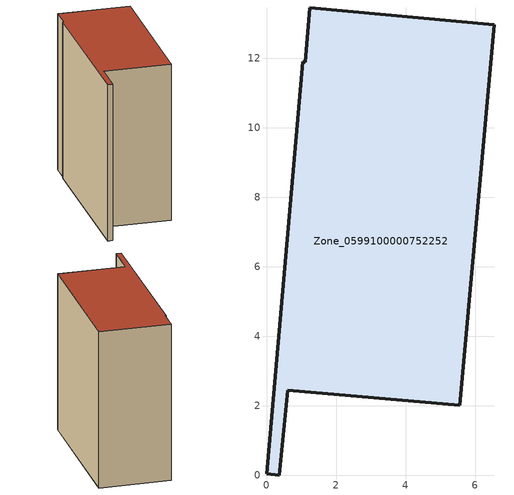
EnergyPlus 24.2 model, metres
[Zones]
Zone_0599100000752252
 floor ground (C_G): 0,0.03 1.04,11.89 1.11,11.89 1.24,13.45 6.55,12.96 5.56,2 0.61,2.44 0.36,0 z0
 wall outside (C_F): 0,0.03 0.36,0 0.61,2.44 5.56,2 6.55,12.96 1.24,13.45 1.11,11.89 1.04,11.89 0,0.03 z0:12.07
 roof outside (C_R): 1.04,11.89 0,0.03 0.36,0 0.61,2.44 5.56,2 6.55,12.96 1.24,13.45 1.11,11.89 z12.07
[BUILDING]
Pand.0599100000752252: North Axis=0; Terrain=City; Loads Convergence Tolerance Value=0.04; Temperature Convergence Tolerance Value=0.4; Solar Distribution=FullExterior; Maximum Number of Warmup Days=25; Minimum Number of Warmup Days=1
[Site:Location]
Rotterdam.The.Hague.AP_ZH_NLD Design_Conditions: Latitude=51.96; Longitude=4.45; Time Zone=1; Elevation=-4.5
[SITE:GROUNDTEMPERATURE:BUILDINGSURFACE]
18, 18, 18, 18, 18, 18, 18, 18, 18, 18, 18, 18
[MATERIAL] Thermal Absorptance=0.9; Solar Absorptance=0.7; Visible Absorptance=0.7
Name | Roughness | Thickness | Conductivity | Density | Specific Heat
G.TI.2006-2014 | MediumSmooth | 0.15 | 0.06 | 540 | 1210
F.TI.2006-2014 | Rough | 0.3 | 0.12 | 1920 | 840
R.TI.2006-2014 | MediumRough | 0.2 | 0.08 | 1500 | 1000
[CONSTRUCTION]
C_G: G.TI.2006-2014
C_F: F.TI.2006-2014
C_R: R.TI.2006-2014
[ZONE]
Zone_0599100000752252: Type=1; Multiplier=1; Ceiling Height=Autocalculate; Volume=Autocalculate; Floor Area=autocalculate; Part of Total Floor Area=Yes
[ZONEINFILTRATION:DESIGNFLOWRATE]
Infil_Zone_0599100000752252: Zone or ZoneList or Space or SpaceList=Zone_0599100000752252; Schedule=AlwaysOn; Design Flow Rate Calculation Method=Flow/Area; Flow Rate per Floor Area=0.0015; Constant Term Coefficient=1; Temperature Term Coefficient=0; Velocity Term Coefficient=0; Velocity Squared Term Coefficient=0
[HVACTEMPLATE:ZONE:IDEALLOADSAIRSYSTEM]
Zone_0599100000752252: Maximum Heating Supply Air Temperature=50; Minimum Cooling Supply Air Temperature=13; Maximum Heating Supply Air Humidity Ratio=0.0156; Minimum Cooling Supply Air Humidity Ratio=0.0077; Heating Limit=NoLimit; Cooling Limit=NoLimit; Dehumidification Control Type=ConstantSensibleHeatRatio; Cooling Sensible Heat Ratio=0.7; Dehumidification Setpoint=60; Humidification Control Type=None; Humidification Setpoint=30; Outdoor Air Method=None; Outdoor Air Flow Rate per Person=0.00944; Outdoor Air Flow Rate per Zone Floor Area=0; Outdoor Air Flow Rate per Zone=0; Demand Controlled Ventilation Type=None; Outdoor Air Economizer Type=NoEconomizer; Heat Recovery Type=None; Sensible Heat Recovery Effectiveness=0.7; Latent Heat Recovery Effectiveness=0.65
[ZONECONTROL:THERMOSTAT]
ThermostatControl_Zone_0599100000752252: Zone or ZoneList=Zone_0599100000752252; Control Type Schedule=DualSetpointControlType; Control 1=Thermostat_Zone_0599100000752252; Temperature Difference Between Cutout And Setpoint=0
[THERMOSTATSETPOINT:DUALSETPOINT]
Thermostat_Zone_0599100000752252: Heating Setpoint Temperature Schedule=HeatingSetpoint_Zone_0599100000752252; Cooling Setpoint Temperature Schedule=CoolingSetpoint_Zone_0599100000752252
[SCHEDULE:COMPACT]
HeatingSetpoint_Zone_0599100000752252: Through: 12/31, For: AllDays, Until: 24:00, 21
CoolingSetpoint_Zone_0599100000752252: Through: 12/31, For: AllDays, Until: 24:00, 24
DualSetpointControlType: Through: 12/31, For: AllDays, Until: 24:00, 4
AlwaysOn: Through: 12/31, For: AllDays, Until: 24:00, 1
